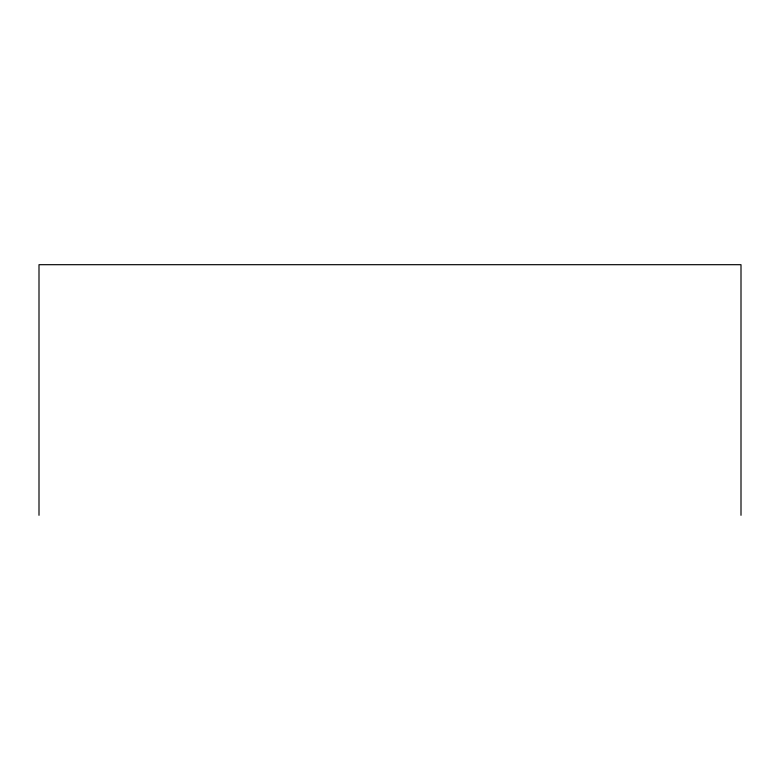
<?xml version="1.0" encoding="UTF-8"?>
<svg xmlns="http://www.w3.org/2000/svg" width="780" height="780" viewBox="0 0 780 780"><rect width="100%" height="100%" fill="white"/><g stroke="black" fill="none" stroke-linecap="round" stroke-linejoin="round"><path stroke-width="1.17" d="M741 515.307L741 264.693L39 264.693L39 515.307"/></g></svg>
